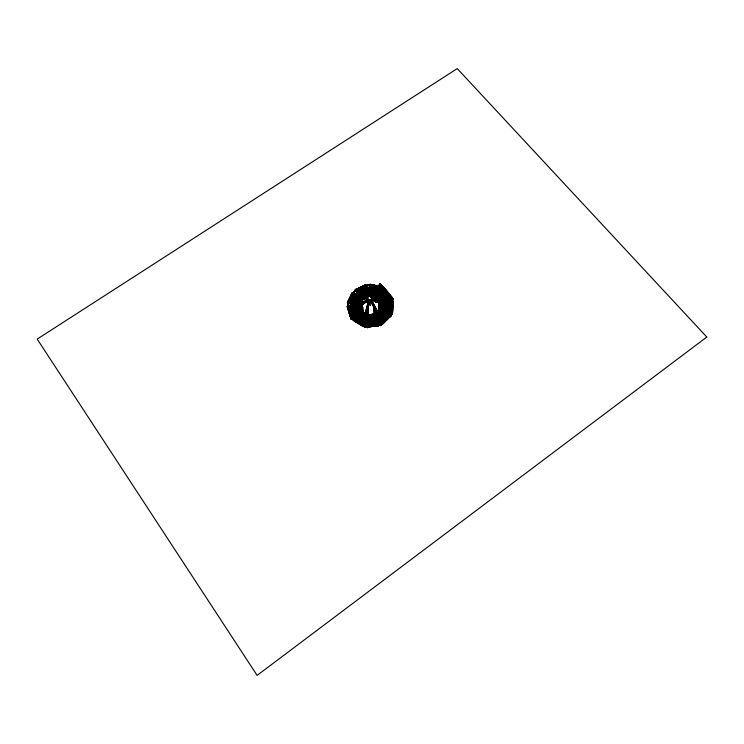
<?xml version="1.0" encoding="UTF-8"?>
<svg xmlns="http://www.w3.org/2000/svg" width="744" height="744" viewBox="0 0 744 744"><rect width="100%" height="100%" fill="white"/><g stroke="black" fill="none" stroke-linecap="round" stroke-linejoin="round"><path stroke-width="1.12" d="M364.337 327.09L364.969 315.27L365.611 322.292L366.281 322.431L365.667 315.419L365.025 327.351L364.337 327.09L365.778 321.659M365.006 317.26L364.514 326.43L365.192 326.579L365.75 316.395L365.062 316.247M365.267 315.326L364.625 327.155L364.904 326.514M390.172 300.883L389.14 312.815L389.875 300.864M391.911 311.652L391.474 313.838L392.302 300.158M391.772 313.856L392.599 300.176M392.599 312.248C380.723 310.76 380.816 311.206 392.599 312.248L393.288 301.227L387.029 300.92L385.076 301.571L391.577 296.865L382.844 302.194L384.788 301.534L393.251 301.98L385.076 301.58M386.006 311.178L386.629 301.766M386.313 311.187L386.582 307.012M386.722 304.919L386.927 301.785M374.316 314.359L379.961 309.476L379.989 302.222L380.398 302.734M380.24 306.956L380.379 303.431M393.111 304.064L380.128 303.515L379.784 308.751L392.786 309.197M379.942 306.937L380.128 303.515M365.555 321.622L365.341 323.463L365.276 321.454M365.239 322.673L365.044 323.398M366.308 323.677L366.653 320.757M387.019 301.032L392.051 297.451L385.02 288.812L380.007 292.373L378.873 293.927L380.788 286.663L381.458 286.803L380.779 286.542M381.458 286.682L379.998 292.364L378.873 293.927M382.49 288.012L368.615 285.064L382.509 288.449L380.379 288.002M382.509 288.449L382.556 287.751M364.802 326.495L364.625 327.155L365.369 315.354L365.983 322.375L366.067 321.715M366.959 327.137L378.808 325.695L366.959 327.137L366.281 321.315L366.764 319.353L362.151 325.76M366.829 319.204L367.322 317.242L366.829 319.092C368.615 342.073 367.313 311.848 366.281 321.315M361.407 325.295L367.387 317.093L367.88 315.14L369.238 326.765M367.406 317.093L367.889 315.251L365.955 317.93M368.01 314.796L368.178 314.173M365.016 327.239L366.448 321.799L365.025 327.351M368.466 314.228L367.638 314.721M376.083 285.538L373.023 297.2L372.353 297.051L372.902 294.838M368.308 314.972L367.806 314.089L367.648 314.833L368.308 314.972L367.806 308.853M373.795 297.368L376.845 285.705M373.888 297.386L376.948 285.845M374.846 296.475L377.617 285.863M375.776 293.35L377.627 285.984M376.166 294.54L378.389 286.152M376.036 295.433L378.482 286.17M376.706 295.461L379.152 286.189L376.594 296.261M377.31 295.387L377.366 294.847C354.135 290.067 388.721 297.488 374.018 294.689M364.393 285.51L369.015 293.889L371.488 284.682M364.383 285.389L369.052 294.15L371.572 284.589M369.266 295.87L372.242 284.729M369.331 296.177L372.251 284.85M367.062 308.044L364.727 315.633L368.773 299.888L370.038 300.158L366.002 315.902L369.749 300.092L365.676 315.53L364.988 315.382L369.071 299.953L367.648 305.858M364.727 315.633L368.773 299.888M369.991 296.205L373.014 284.887M370.317 295.517L373.116 285.036M365.276 315.447L365.453 314.805L365.964 320.571M367.341 307.765L367.508 307.132M365.369 315.465L365.537 314.824M367.424 307.784L367.592 307.151M370.996 295.656L373.776 285.054M371.089 295.675L373.879 285.194M370.038 300.158L365.964 315.475L364.69 315.205M372.047 294.773L374.548 285.212M372.139 294.791L374.558 285.333M372.251 297.033L372.8 294.819M373.367 292.838L375.311 285.38M373.469 292.857L375.32 285.501M371.842 286.189L368.717 285.25M369.015 287.537L381.058 289.658L368.987 287.1M365.797 284.738L355.26 289.732L365.797 284.738L368.55 289.937L370.038 284.264L379.914 286.356L377.431 295.926L385.969 289.974L377.431 295.814M368.559 289.937L370.038 284.264M368.81 292.039L370.819 284.543M350.861 318.581L351.289 319.213L356.134 315.884L355.716 315.251L350.88 318.692L354.339 308.518L353.437 305.524M351.038 318.804L354.516 308.741M354.581 308.927L355.158 308.537L351.094 318.878L354.683 309.811L351.866 318.692L351.456 318.172L354.451 309.513M351.289 319.213L354.749 309.048L368.522 299.618L368.736 300.288L354.981 309.699L368.55 300.065M386.861 312.015L386.713 304.705L386.713 312.461L392.209 314.628L392.479 313.922L387.364 304.826L387.085 305.552L383.197 303.905L383.476 303.301L387.364 304.947M387.568 313.094L386.685 311.745L387.568 313.094C389.949 314.489 386.006 309.616 386.564 312.006M389.307 310.313L389.586 309.709M388.824 312.285L387.057 310.36L388.824 312.285L386.964 311.15L387.057 310.36M391.818 313.652L391.539 314.247L387.113 306.426L387.401 305.831M386.713 312.461L386.982 311.745L392.488 314.033L386.992 311.866M379.301 308.723L379.031 309.299L379.673 309.551M379.31 308.834L379.04 309.42L379.673 309.671L379.942 308.974M383.207 304.017L383.476 303.301M378.91 301.618L379.124 310.983M372.679 303.171L371.061 300.167L371.888 298.437L379.673 301.497L379.17 303.041L371.396 299.981L371.479 299.283L379.282 302.464L379.561 301.878M379.17 303.041L371.358 299.534L370.131 300.148L377.71 314.591L370.4 300.018L377.961 314.154M379.7 301.934L371.768 298.688L379.673 301.497M378.547 305.589C379.505 303.822 377.906 309.764 378.845 310.871M371.488 299.404L371.768 298.809M371.795 299.135L371.805 298.084L379.952 295.814M366.736 297.898C365.183 298.921 363.909 299.107 362.933 298.995L360.301 304.426M360.57 304.436L348.713 299.962L360.58 304.547L362.793 299.813L350.982 295.275M360.542 304.631L362.839 299.851L351.029 295.191M357.706 295.535L353.549 304.157L353.865 304.687M353.819 304.259L357.976 295.647M360.133 297.628L356.906 304.343L360.161 297.907M357.399 303.654L358.32 301.738M348.945 302.399L347.69 304.305L353.512 291.76L353.828 292.308L353.512 291.76M347.69 304.305L353.781 291.871M351.893 301.646L350.229 304.408L355.279 293.443L355.595 293.982L355.279 293.443M350.498 304.51L355.548 293.545M347.448 302.566L353.168 304.835L347.448 302.566L352.265 292.476L357.966 294.726L359.426 295.982M354.032 316.181C358.645 309.337 351.075 320.869 355.474 314.433L355.409 313.903M354.795 317.139C359.027 309.904 351.428 321.399 356.237 315.4L356.171 314.861M367.322 317.363L361.491 325.351M362.077 325.816L366.82 319.092M358.301 314.005L350.164 316.377L358.292 314.005L359.947 312.759L358.283 313.884L353.549 320.599L358.059 314.052L356.395 315.186L352.879 320.19L362.747 326.225L365.676 322.022M361.993 322.608L364.83 324.338L364.96 323.696L354.544 317.335L354.423 317.976M356.869 322.161L352.265 319.343L352.386 318.692L364.374 326.021L364.244 326.672L358.72 323.287M364.244 326.672L364.374 326.021M356.776 322.571L364.067 312.452M380.816 290.179L379.756 290.867L379.728 290.309L381.067 290.327L379.728 290.309M364.811 312.899L357.52 323.026L364.718 312.74M383.318 287.082L383.895 287.547L383.318 287.082L380.044 291.639L380.612 292.094L383.895 287.426L380.035 283.631L377.719 286.979L378.305 287.324L380.621 283.985L380.035 283.631L380.091 284.673M383.318 287.203L380.035 291.75L379.663 284.301L380.24 284.645M380.677 291.257L380.286 291.788L380.305 283.92M383.56 287.231L383.16 287.779L380.342 284.822M380.361 291.834L380.742 291.295M383.244 287.826L383.644 287.277M376.371 297.842L375.422 298.037M375.934 290.588L375.357 290.244L370.642 296.763L371.219 297.116L375.925 290.467L376.38 297.963L375.432 298.149M358.18 323.435L365.462 313.187M380.798 290.951L381.449 291.434C382.844 289.918 378.882 291.332 381.886 290.82M366.039 313.54L358.748 323.677M366.132 313.708L358.831 323.724M359.51 324.245L366.783 313.996M374.967 290.792L375.543 291.137L376.073 302.473L375.506 302.129L375.097 292.857M362.774 311.922L367.452 314.507L360.17 324.654L367.369 314.349L369.34 326.756M364.644 319.464L360.821 324.942M365.946 317.818L367.889 314.945M360.831 325.054L364.681 319.706M352.265 319.343L352.386 318.692M375.097 289.974C375.962 290.858 370.568 298.325 370.382 296.493L375.097 289.974L376.204 291.071L371.498 297.581L374.697 297.061M370.419 296.93L375.348 290.123L376.073 302.473M377.719 286.979L380.044 283.762L380.63 284.106M375.292 290.978L375.608 290.393M379.766 295.322L371.247 297.433L376.176 290.625M361.826 311.466L360.17 312.592L349.903 315.465L360.18 312.703L361.826 311.466L354.786 321.352M349.689 314.759L361.965 311.317L362.588 311.727L355.53 321.808L362.83 311.699M355.446 321.761L362.812 311.578M375.023 294.568L375.767 294.689L375.023 294.568L375.506 302.129M388.61 313.512L379.952 322.012L388.619 313.931M381.765 321.073L383.337 319.529M381.03 324.617L391.186 314.61L381.244 324.812L378.64 314.721L377.999 315.019L380.398 324.877L391.186 314.61M382.695 323.984L390.888 315.809L382.695 323.984C371.6 313.912 379.877 317.567 378.817 325.807M380.268 313.791L381.839 312.257M379.208 318.441L385.494 312.275M379.421 318.627L385.708 312.471M381.021 317.502L382.593 315.968M375.404 313.884L377.022 311.894M377.654 311.401L379.226 309.737L388.694 318.088L379.477 309.829L379.961 309.355L389.307 317.363M379.301 309.792L375.385 313.615L384.899 321.696M379.226 309.737L375.069 314.135L384.35 322.357M392.246 299.386L390.581 297.805M377.375 299.479L387.801 292.336M388.331 292.987L377.85 300.065M388.322 292.866L377.906 300.018M362.672 310.834L362.161 311.28L361.528 305.161M355.186 304.919L347.764 301.776L355.465 304.817L347.346 307.216L355.176 304.817L353.149 304.705L347.123 306.398L350.35 316.991L356.404 315.298L358.041 314.052M351.27 319.092L356.116 315.754M362.337 311.504L362.905 311.113L361.937 310.992L362.347 311.615L362.914 311.234L362.505 310.722M378.845 301.19L389.27 294.029M389.214 294.075L378.789 301.115M379.319 301.887L389.744 294.726L379.263 301.813L376.501 298.391L386.852 291.053L376.445 298.325L379.133 301.915M379.738 302.399L390.154 295.117L379.793 302.464M380.435 302.91L390.628 295.703L380.612 302.817L382.556 302.157L393.204 302.715M380.612 302.817L391.102 296.4M382.556 302.157L391.158 296.354L382.844 302.194M391.632 296.94L384.797 301.646L393.241 302.073M386.517 300.901L380.231 293.592M385.067 301.45L387.019 300.911L392.051 297.451M389.735 299.553L389.503 300.148L389.735 299.553L382.314 290.411L382.1 291.016L382.314 290.411M354.395 308.965L354.163 308.304L367.927 298.883L368.736 300.288M383.448 288.616L392.228 298.958L383.467 289.053L383.69 288.449M356.227 307.709L358.98 305.821M361.426 304.157L362.002 303.766L362.384 307.802M362.644 303.32L365.397 301.432M361.482 304.222L362.049 303.831L362.44 307.867M354.767 309.16L368.531 299.739L368.122 299.228L354.358 308.648L368.141 299.553L367.927 298.883M354.981 309.699L368.699 299.841M378.882 293.806L385.504 289.509M385.494 289.388L378.724 294.15L377.589 295.703L378.715 294.15L380.696 286.635M376.641 298.177L376.232 297.665L386.434 290.551L376.222 297.553L379.356 301.469M362.802 307.346L362.142 306.993L362.802 307.346L363.295 312.61M376.464 298.595L376.631 298.056M387.317 291.639L376.91 298.893M378.268 321.631L378.017 319.92L378.891 322.171L377.989 319.39L377.747 320.05M379.431 321.083C380.379 324.542 377.124 314.266 379.793 321.752M381.356 325.184L380.733 325.593L381.356 325.184L378.584 313.745L378.984 320.794L378.361 321.083L377.906 313.447L378.305 313.996M375.618 326.049L374.186 314.024L373.953 309.746L374.585 309.448M374.716 309.699L373.953 309.746M374.967 313.401L374.353 313.689L374.66 314.266L375.274 313.977L374.799 306.835L374.176 307.123M375.264 313.856L374.344 313.568L374.957 313.289L375.274 313.977M378.259 313.28L377.636 313.568L378.064 320.618L380.733 325.593M371.303 299.599L378.854 313.615L377.682 314.163L370.131 300.148M378.854 313.615L378.603 314.173L377.534 312.173M374.455 317.084L375.078 316.795L374.279 307.384M374.585 317.325L375.078 316.795M379.189 319.911L379.821 319.613M378.064 320.618L378.677 320.208L381.356 325.295M374.483 306.249L373.86 306.537L374.372 314.182M359.594 289.258L354.535 291.295L367.313 284.933L367.48 285.612L364.523 286.979M354.665 291.536L367.443 285.175M354.535 291.295L358.478 289.472M365.378 286.282L367.313 284.933M361.565 290.764L356.367 292.866L367.49 287.268L367.648 287.947L367.49 287.268M356.497 293.108L367.62 287.51M359.408 291.453L361.435 290.523M367.992 290.56L358.915 295.219M360.803 294.038L367.862 290.318L358.785 294.968M360.933 294.28L363.974 292.876M366.002 291.936L368.02 290.997M368.401 293.889L368.243 293.368L361.138 296.661L361.296 297.182L368.373 293.61L361.296 297.182M351.298 294.484L362.895 299.172L367.601 296.912M363.574 299.06L367.936 296.93M349.727 314.963L361.826 311.578M349.94 315.67L359.929 312.75L354.209 320.999L360.18 312.703M350.164 316.377L358.059 314.163M353.772 316.358L353.53 316.851L350.359 305.291M351.763 318.218L347.792 305.068L348.545 308.76M379.673 294.931L371.526 297.209L371.888 298.353L380.035 296.075L379.673 294.931L380.231 302.771L379.561 302.957M379.756 295.201L371.637 297.916M387.903 293.062L383.867 294.178L387.894 292.931L393.278 299.125L392.59 299.321M379.17 295.777L379.877 295.666L380.342 303.227L380.147 302.51M388.015 293.406L387.317 293.517L387.689 301.19L393.399 299.59L393.195 298.865L387.485 300.455L387.689 301.19M371.814 298.204L379.961 295.935M383.858 294.057L384.062 294.801L388.098 293.555L388.349 300.883L388.154 300.278M347.56 305.579L347.792 305.068M353.168 304.835L347.123 306.398M347.327 307.132L355.465 304.835L357.492 304.919L347.569 307.923L357.78 304.938L347.541 307.83M378.994 299.116L379.105 301.255M359.817 305.049L347.755 308.537M360.022 305.087L347.764 308.509M347.969 309.234L360.477 305.719L362.021 310.75L349.513 314.256L361.984 310.555M357.371 306.705L347.959 309.123M348.183 309.941L355.493 307.877M360.701 306.426L348.211 310.025L355.502 307.988M354.637 308.779L348.406 310.639L360.887 307.039L356.72 308.202M348.406 310.639L360.914 307.123M388.787 301.162L387.661 300.464L388.787 301.162C391.483 300.892 385.057 298.986 388.424 300.027C391.893 300.427 383.662 298.019 389.186 299.813M379.487 302.808L380.156 302.622M387.568 300.734L388.238 300.548M380.258 302.845L379.673 303.292M387.596 300.808L388.266 300.623L387.894 292.931L388.108 293.675M393.306 299.209L392.618 299.404L388.694 294.801M348.834 312.052L361.352 308.528M379.682 303.413L380.342 303.106M349.048 312.759L361.575 309.234M349.271 313.457L361.807 310.053M380.575 291.36L381.198 291.285M368.736 314.749L374.195 314.145M374.288 314.135L368.68 315.038L374.288 314.135L375.72 326.039M372.047 314.647L367.973 315.075L361.965 311.317L354.851 321.287M367.834 317.828L375.813 317.214L367.862 318.088M367.052 320.897L377.255 319.753M367.08 321.176L377.292 320.032M367.08 321.306L370.484 320.924M367.118 321.585L370.512 321.203M366.243 323.975L366.318 324.663L366.243 323.975L378.761 322.571L378.826 323.259L378.761 322.571M366.281 324.245L378.798 322.849M373.107 323.621L377.654 323.11M373.135 323.891L376.548 323.51M365.518 326.3L379.933 324.682L379.989 325.37L365.592 326.988L365.518 326.3L365.592 326.988M365.546 326.579L379.97 324.961M365.555 326.709L376.631 325.463M382.844 302.083L393.195 302.808L382.574 302.278M380.612 302.706L393.158 303.45L380.426 302.789M380.138 303.626L393.102 304.268M380.072 304.24L393.065 304.91M380.035 304.882L393.009 305.728L380.035 305.087M379.979 305.71L392.962 306.351M357.78 304.938L359.826 305.161L348.415 300.427M379.924 306.435L392.925 307.105M392.879 307.839L379.886 307.291M379.831 307.811L392.832 308.667L379.831 307.904M379.784 308.546L392.776 309.281M392.739 310.043L379.961 309.476M389.307 317.483L380.156 309.411L392.739 309.932M380.165 309.513L382.035 310.257L392.692 310.778M384.434 311.094C397.752 323.417 387.54 312.331 382.304 310.369L392.692 310.871L380.165 309.523M384.174 311.094L392.646 311.606L384.174 311.104L382.304 310.35M370.047 284.385L379.924 286.477M377.71 286.849L382.583 288.188M376.622 289.435L379.914 290.132M369.34 290.151L379.208 292.252L379.161 292.95L376.966 292.485M369.266 290.411L379.133 292.513M372.214 296.744L374.399 297.209M372.344 296.94L373.786 297.247M367.211 307.067L367.889 307.216L368.606 315.884M367.722 307.849L367.043 307.709L367.648 314.833M366.699 321.287L365.834 314.889L365.155 314.74L365.899 322.357M364.793 321.296L365.471 321.445M365.788 321.771L366.467 321.919M386.592 304.956L387.243 305.217L387.466 312.341M379.403 302.204L378.752 301.952L379.152 309.048L379.821 309.225M386.555 305.031L387.206 305.291M383.197 303.905L387.075 305.431L392.209 314.628M357.966 294.708L352.265 292.476M359.631 296.177L351.949 293.145L359.631 296.159L361.1 297.563L351.633 293.936L361.305 297.749L356.674 289.072M351.624 293.815L361.296 297.628L362.765 298.893M362.756 298.902L351.308 294.605M362.523 300.52L350.684 295.74M362.198 301.19L350.322 296.493L362.189 301.069M387.503 312.266L386.824 312.089L386.629 307.049M391.697 313.912L387.243 305.087L392.367 314.173L391.66 313.996L387.233 306.175M386.703 312.341L392.209 314.517M349.671 297.833L361.556 302.529M349.345 298.502L361.184 303.292M349.02 299.172L360.905 303.877M348.369 300.511L360.208 305.7M348.043 301.19L357.799 305.049M357.501 305.04L348.09 301.106M347.718 301.859L355.474 304.938M347.634 303.877L347.959 304.417M387.643 299.906L389.558 300.948M381.495 286.142L382.072 286.496M382.918 287.63L383.495 287.974L380.426 284.878M380.277 290.802L379.756 290.867M375.813 297.619L376.38 297.963M370.382 296.493L371.554 297.647M375.664 301.897L376.241 302.241M357.278 315.437L364.839 320.05M357.111 315.67L364.672 320.283M354.377 317.567L364.793 323.928M352.219 318.925L364.411 326.43M391.195 315.028L390.972 314.414M390.888 315.93L386.313 311.95M382.295 310.248L389.865 316.944M378.743 310.211L388.21 318.562L378.677 310.276M387.661 319.102L378.129 310.927M378.129 310.815L387.661 318.99M377.645 311.28L387.103 319.529M377.58 311.355L387.038 319.594M377.952 312.573L386.564 320.19M378.743 313.391L386.555 320.069M378.371 314.852L378.305 313.866L386.006 320.618M375.934 313.084L385.457 321.157M375.925 312.964L385.383 321.222M375.441 313.438L384.908 321.808M384.35 322.245L375.134 314.321L376.036 316.126L383.802 322.896L376.166 316.247L377.078 318.06L383.253 323.435M376.166 316.247L377.087 318.051L383.179 323.51M378.882 320.534L382.695 323.873M381.002 324.207L381.244 324.812M386.545 311.466L388.312 313.391M388.015 293.285L393.399 299.469M392.051 297.563L385.02 288.812M382.072 290.579L389.493 299.711M386.499 300.464L380.472 293.434M379.235 296.4L383.272 301.394L378.994 296.568L371.833 298.53L379.979 296.252M379.924 297.507L381.942 300.009M381.03 299.339L383.048 301.832M376.697 298.428L379.375 301.748M361.826 303.543L362.96 311.727M361.249 303.933L362.347 311.615M354.925 308.248L356.134 315.884M354.163 308.304L354.935 309.272M355.474 314.433L354.693 315.735M352.963 313.81L353.372 314.331M387.206 305.17L392.321 314.256M365.174 285.026L368.801 292.039L365.099 285.185M363.677 285.724L369.247 296.066M369.257 296.186L363.76 285.677M378.882 314.042L371.061 300.167M371.033 299.851L378.584 313.856M375.376 308.165L376.455 310.174M368.652 296.605L362.96 286.049L368.661 296.717M368.038 297.005L362.356 286.459M367.945 297.051L362.263 286.496M367.322 297.34L361.64 286.784M367.238 297.377L361.556 286.821M360.831 287.026L366.615 297.665M374.613 313.447L374.995 313.987M376.046 316.116L375.134 314.321L376.52 326.067M378.398 320.339L378.715 320.924M380.761 324.7L381.086 325.314L378.305 313.866M378.324 320.376L378.631 320.962L378.222 313.912L380.993 325.351L378.278 314.898M378.054 320.506L380.723 325.481L377.943 314.042M360.124 287.361L365.899 298M359.417 287.686L365.192 298.325M364.467 298.539L358.803 288.095M364.383 298.697L358.72 288.133M363.76 298.986L358.087 288.3L363.686 299.032M362.886 299.051L357.371 288.626L362.774 299.004M362.942 299.116L357.297 288.793M361.314 297.73L356.59 289.118M355.865 289.323L359.65 296.279M359.436 296.103L355.958 289.286M355.241 289.611L357.985 294.829M392.507 299.051L392.702 299.665L387.931 293.954M377.719 319.52L378.622 322.301M390.2 296.484L390.405 297.107M387.429 293.861L387.224 293.257L387.485 300.576L393.195 298.865M379.087 295.507L379.952 309.086M361.984 311.438L360.18 305.84M353.726 305.449L354.656 308.453M355.279 310.462L356.571 314.898M354.99 310.546L356.283 314.972M350.071 305.375L353.484 316.442M350.787 315.038L351.438 317.158M347.513 305.152L351.428 317.883M350.824 316.181L351.475 318.302M348.824 311.941L361.333 308.444M350.35 316.991L356.413 315.307M349.364 298.623L361.231 303.208M349.038 299.293L360.868 303.961M377.199 318.181L378.119 325.881M377.069 317.939L378.11 325.77M376.036 316.014L377.31 325.863M375.004 314.173L376.52 325.956M372.595 314.21L374.13 326.328M371.916 314.396L373.33 326.421L371.814 314.405M368.55 289.816L368.773 291.778L370.717 284.524M368.801 291.918L369.015 293.889M369.052 294.029L369.266 295.991M372.539 326.514L371.024 314.498M371.014 314.387L372.53 326.402M369.424 314.563L370.931 326.579M368.726 314.638L370.149 326.774M368.643 314.759L370.14 326.663M367.397 316.981L368.55 326.96M354.339 308.518L355.548 316.144L354.749 309.048M355.269 309.532L355.939 315.53M355.214 309.467L355.892 315.465L355.381 315.921L354.758 310.862M356.181 322.106L363.407 312.052M358.171 323.324L365.388 313.252M359.492 324.133L366.718 314.061M359.501 287.649L365.174 298.214M361.147 307.942L348.648 311.438L361.119 307.858M361.919 304.547L362.207 307.579M361.342 304.938L361.947 311.113M360.849 287.147L366.522 297.712M361.863 301.738L350.043 297.079L361.826 301.822M362.691 309.988L362.895 312.099M367.555 311.076L367.927 315.735M367.927 311.159L367.927 314.777L367.508 309.774M367.592 309.792L368.001 315.465M370.224 314.591L371.73 326.486M370.103 301.459L370.419 305.682M368.68 284.803L368.643 285.51M373.497 314.219L374.93 326.244L373.395 314.228M374.66 314.266L374.139 306.416L375.013 314.284M373.116 297.098L376.092 285.659M375.283 291.974L375.478 295.08M376.538 312.359L385.931 320.683M375.683 290.439L375.794 293.508M378.612 319.092L378.649 319.622M377.989 313.401L378.333 319.185M378.324 300.65L388.796 293.564M379.226 303.394L379.403 306.602M378.966 302.631L379.217 307.216M379.933 324.682L379.989 325.37M378.371 300.604L388.74 293.499M379.979 305.617L392.972 306.258M379.933 306.351L392.925 306.993M379.142 296.54L379.793 309.299M379.273 302.343L379.673 309.671M380.37 283.836L380.612 292.094M380.212 286.914L380.426 291.109L380.993 291.443L380.621 283.985M382.035 310.257L389.856 316.823M387.019 300.911L393.288 301.227M387.075 305.431L387.345 312.592L387.364 304.826M387.726 300.176L387.745 300.725M373.293 299.972A3.636 3.339 -4.4 0 1 369.508 302.129M368.587 301.934A3.636 3.339 -4.4 0 1 367.062 300.929M366.569 300.185A3.636 3.339 -4.4 0 1 368.429 295.768A3.636 3.339 -4.4 0 1 373.228 297.414M373.497 298.251A3.636 3.339 -4.4 0 1 373.516 299.116M373.302 300.092A3.636 3.339 -4.4 0 1 369.517 302.25M368.596 302.055A3.636 3.339 -4.4 0 1 367.071 301.05M366.578 300.306A3.636 3.339 -4.4 0 1 368.438 295.889A3.636 3.339 -4.4 0 1 373.237 297.535M373.497 298.363A3.636 3.339 -4.4 0 1 373.525 299.237M383.383 302.65L383.188 309.988L383.383 302.65M366.625 317.567L359.845 313.763L366.625 317.567M382.397 311.029L376.892 316.414L382.397 311.029M706.8 337.032L257.126 675.403L37.2 339.106L457.235 68.597L706.8 337.032M359.278 312.62L356.804 305.672L359.278 312.62M361.547 309.141L349.076 312.843L361.547 309.141M393.065 304.789L380.082 304.147L393.065 304.789M362.505 300.399L350.647 295.824L362.505 300.399"/></g></svg>
